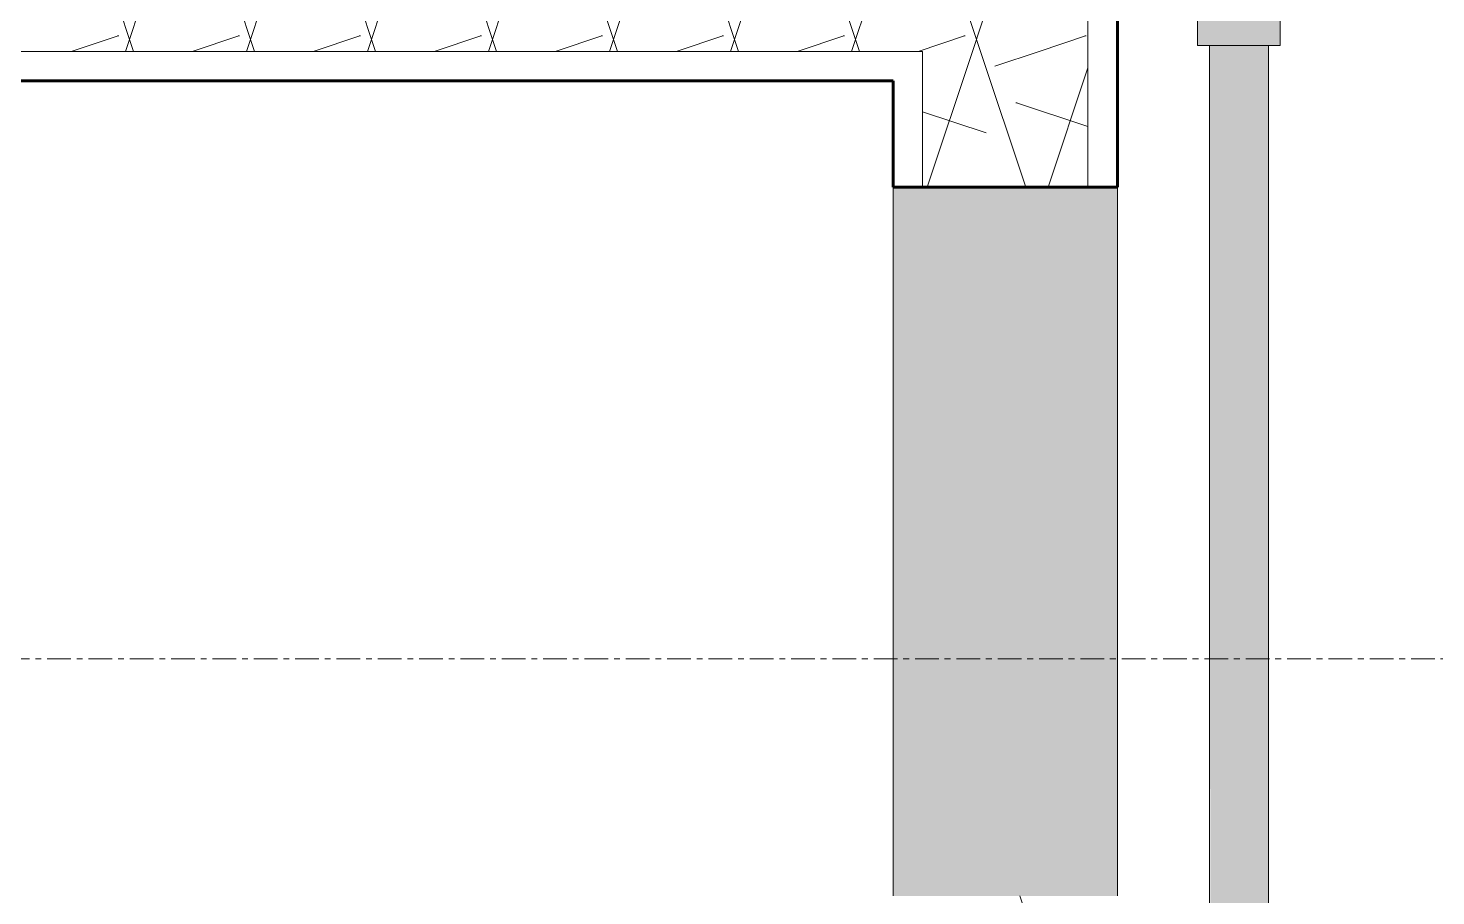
# Model space of a CAD drawing. Header units: inches. Extents: x -4169 to -1846, y 9706 to 12377.
# Drawn here: x -3389.98 to -3360.18, y 10462.18 to 10480.54 of the extents above; entities that cross this region are included whole.
import ezdxf

# ---------------------------------------------------------------- set-up
doc = ezdxf.new("R2010")
doc.units = ezdxf.units.IN
doc.header["$MEASUREMENT"] = 0
doc.linetypes.add('Grid Line 1_2_', pattern=[0.875, 0.5, -0.125, 0.125, -0.125])
for name, color, linetype, lineweight in [('0-1', 7, 'Continuous', 5), ('0-2', 10, 'Continuous', 18), ('A-DOOR-3', 135, 'Continuous', 18), ('A-DOOR-4', 10, 'Continuous', 18), ('A-WALL-1', 8, 'Continuous', 5), ('A-WALL-4', 250, 'Continuous', 60), ('A-WALL-5', 10, 'Continuous', 18), ('A-WALL-PATT-2', 253, 'Continuous', 9), ('S-GRID-1', 1, 'Grid Line 1_2_', 9)]:
    doc.layers.add(name, color=color, linetype=linetype, lineweight=lineweight)
pattern_1 = [(161.57, (0.32, 0.32), (-2.560496185, -0.000537386), [0, -18.214, 2.022, 0]), (18.43, (-0.32, 0.32), (-2.560496185, 0.000537386), [0, -18.214, 2.022, 0]), (108.43, (0.32, 0.32), (1.27922091, -6.400876726), [6.07, -14.166]), (71.57, (-0.32, 0.32), (1.27922091, 6.400876726), [6.07, -14.166])]

# ---------------------------------------------------------------- blocks, each defined once
blk = doc.blocks.new('BARN - FLUSH - WIDTH 1-V20-ENLARGED RCP - 1ST FLOOR PLAN')
at = {"layer": 'A-DOOR-3'}
blk.add_hatch(color=256, dxfattribs=at).paths.add_polyline_path([(-25.5, 5.823), (-25.5, 4.073), (-10.5, 4.073), (-10.5, 5.823), (-13.232, 5.823)], flags=0)
h = blk.add_hatch(color=256, dxfattribs=at)
h.paths.add_polyline_path([(-28.5, 4.948), (-25.5, 4.948), (-25.5, 5.573), (-28.5, 5.552), (-28.5, 5.11)], flags=0)
h.paths.add_polyline_path([(-10.5, 5.573), (-10.5, 4.948), (10.5, 4.948), (10.5, 5.573), (-10.31, 5.573)], flags=0)
h = blk.add_hatch(color=256, dxfattribs=at)
h.paths.add_polyline_path([(-28.5, 4.786), (-28.5, 4.323), (-25.5, 4.344), (-25.5, 4.948), (-28.5, 4.948)], flags=0)
h.paths.add_polyline_path([(-10.5, 4.323), (10.5, 4.344), (10.5, 4.948), (-10.5, 4.948), (-10.5, 4.334)], flags=0)
at = {"layer": 'A-DOOR-4'}
for p, q in [((-25.5, 5.823), (-10.5, 5.823)), ((-10.5, 5.823), (-10.5, 4.073)), ((-10.5, 5.573), (10.5, 5.573)), ((10.5, 4.323), (-10.5, 4.323)), ((-10.5, 4.073), (-25.5, 4.073))]:
    blk.add_line(p, q, dxfattribs=at)
blk = doc.blocks.new('CTR - 1st Phase - Unit Layouts_rvt-1-ENLARGED RCP - 1ST FLOOR PLAN')
at = {"layer": 'A-WALL-1'}
blk.add_hatch(color=256, dxfattribs=at).paths.add_polyline_path([(-3366.924, 10462.175), (-3366.924, 10477.175), (-3371.674, 10477.175), (-3371.674, 10462.175), (-3367.549, 10462.175)], flags=0)
at = {"layer": 'A-WALL-PATT-2'}
h = blk.add_hatch(dxfattribs=at)
h.set_pattern_fill('FP_2', color=256, style=0, pattern_type=2)
h.set_pattern_definition(pattern_1)
h.paths.add_polyline_path([(-3401.297, 10480.05), (-3367.549, 10480.05), (-3367.549, 10483.55), (-3401.547, 10483.55), (-3401.547, 10480.05)], flags=0)
h = blk.add_hatch(dxfattribs=at)
h.set_pattern_fill('FP_2', color=256, style=0, pattern_type=2)
h.set_pattern_definition(pattern_1)
h.paths.add_polyline_path([(-3371.049, 10458.539), (-3367.549, 10458.539), (-3367.549, 10462.175), (-3371.049, 10462.175), (-3371.049, 10459.164)], flags=0)
h.paths.add_polyline_path([(-3371.049, 10477.175), (-3367.549, 10477.175), (-3367.549, 10480.05), (-3371.049, 10480.05), (-3371.049, 10479.425)], flags=0)
at = {"layer": 'A-WALL-4'}
for p, q in [((-3366.924, 10483.55), (-3366.924, 10479.425)), ((-3371.674, 10479.425), (-3393.422, 10479.425)), ((-3371.674, 10477.175), (-3371.674, 10479.425)), ((-3366.924, 10479.425), (-3366.924, 10477.175)), ((-3366.924, 10477.175), (-3371.674, 10477.175))]:
    blk.add_line(p, q, dxfattribs=at)
at = {"layer": 'A-WALL-5'}
for p, q in [((-3367.549, 10480.05), (-3367.549, 10483.55)), ((-3394.047, 10480.05), (-3371.049, 10480.05)), ((-3371.049, 10479.425), (-3371.049, 10480.05)), ((-3367.549, 10479.425), (-3367.549, 10480.05)), ((-3371.049, 10477.175), (-3371.049, 10479.425)), ((-3367.549, 10477.175), (-3367.549, 10479.425)), ((-3371.674, 10477.175), (-3371.674, 10462.175)), ((-3366.924, 10462.175), (-3366.924, 10477.175))]:
    blk.add_line(p, q, dxfattribs=at)
at = {"layer": '0-2', "rotation": 270.0000000000283}
blk.add_blockref('BARN - FLUSH - WIDTH 1-V20-ENLARGED RCP - 1ST FLOOR PLAN', (-3369.299, 10469.675), dxfattribs=at)
blk = doc.blocks.new('CTR - 1st Phase - Shell_rvt-1-ENLARGED RCP - 1ST FLOOR PLAN')
at = {"layer": 'S-GRID-1'}
blk.add_line((-1846.456, 10467.189), (-4136.464, 10467.189), dxfattribs=at)

msp = doc.modelspace()

# ---------------------------------------------------------------- block references
at = {"layer": '0-1'}
for name in ['CTR - 1st Phase - Shell_rvt-1-ENLARGED RCP - 1ST FLOOR PLAN', 'CTR - 1st Phase - Unit Layouts_rvt-1-ENLARGED RCP - 1ST FLOOR PLAN']:
    msp.add_blockref(name, (0, 0), dxfattribs=at)

doc.saveas('drawing.dxf')
